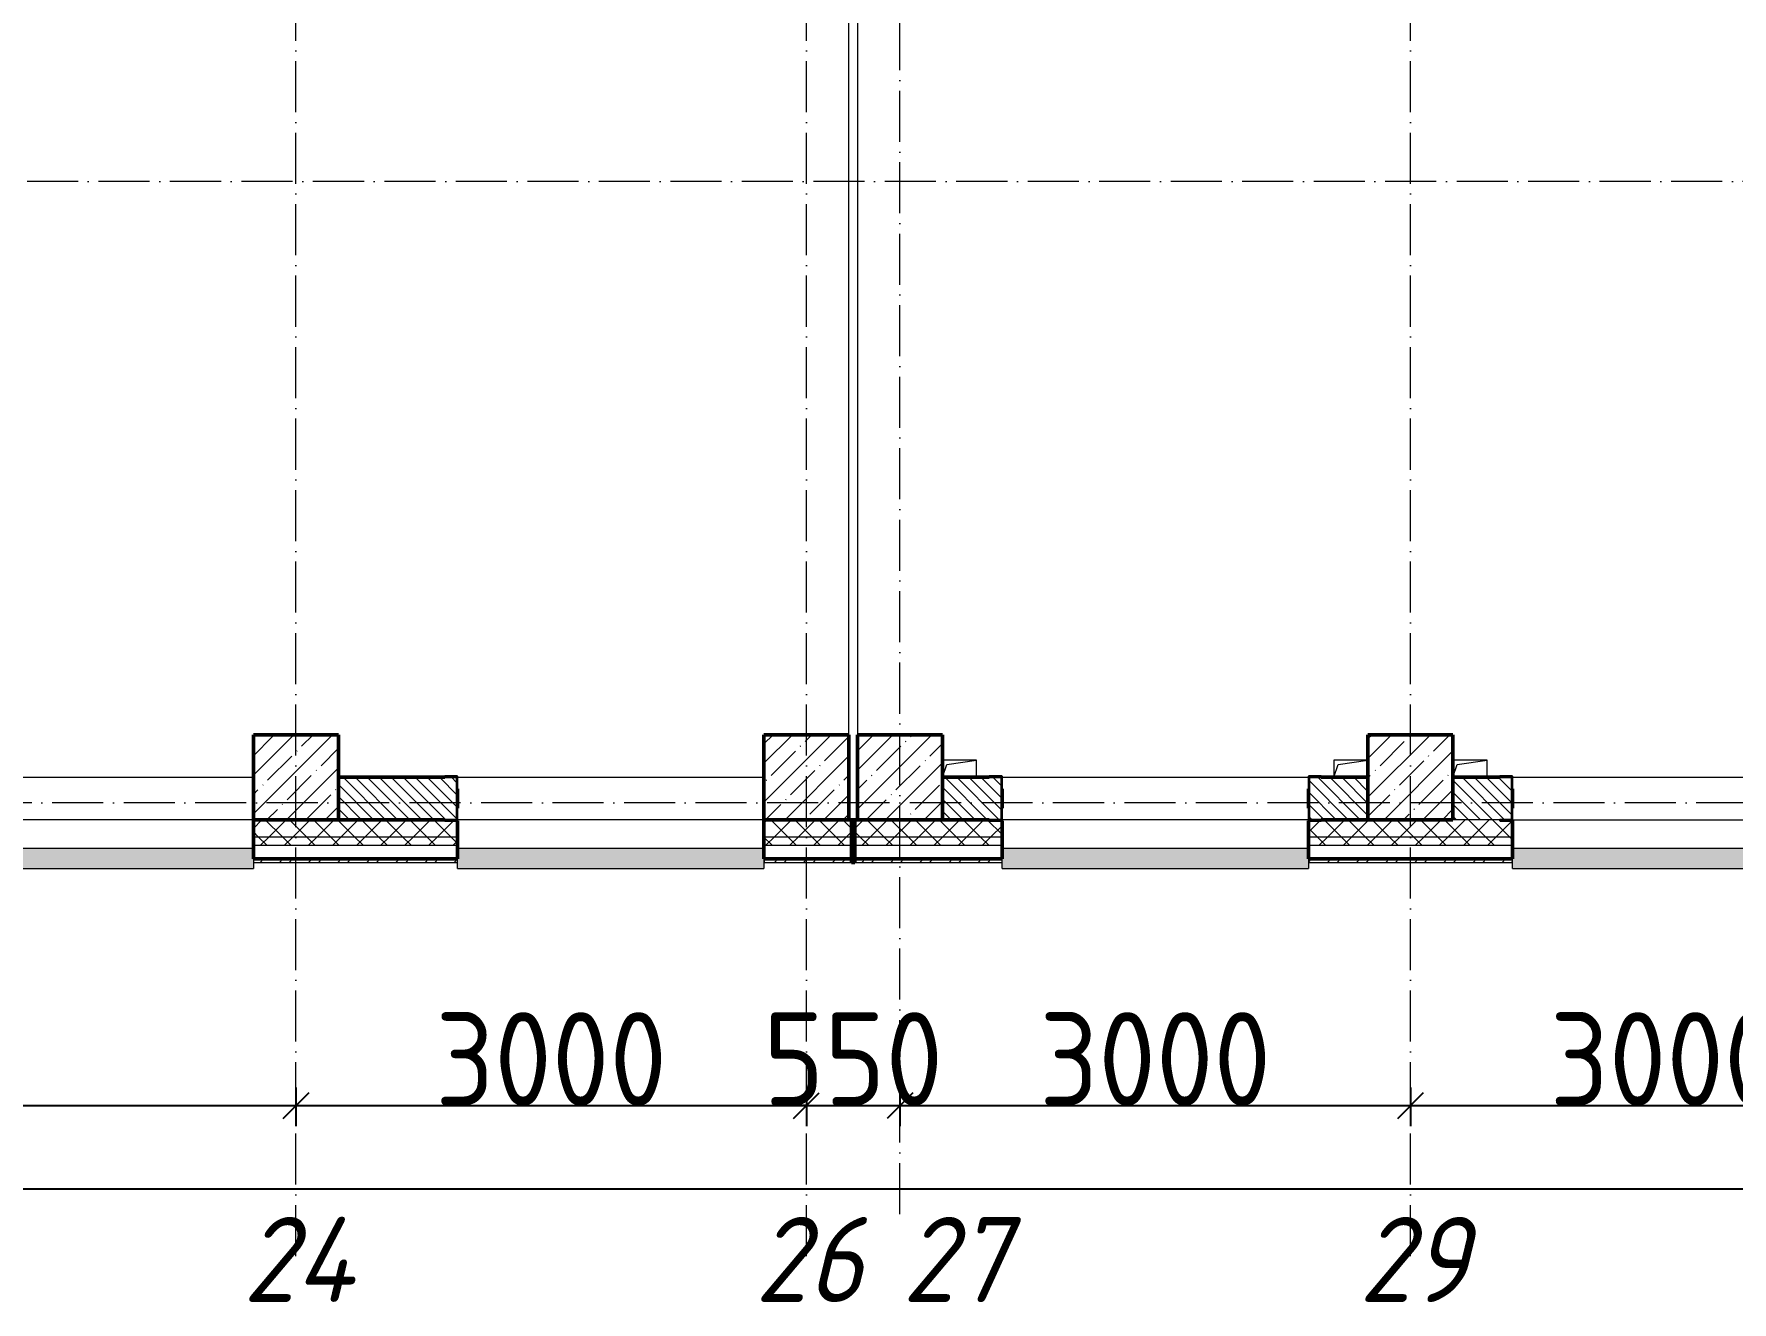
# Model space of a CAD drawing. Header units: millimetres. Extents: x -136833 to 49383, y -8033 to 344618.
# Drawn here: x -97924 to -87944, y 241044 to 248495 of the extents above; entities that cross this region are included whole.
import ezdxf

# ---------------------------------------------------------------- set-up
doc = ezdxf.new("R2010")
doc.units = ezdxf.units.MM
doc.linetypes.add('50_200_ШТРИХ_1Т_ш5_п1_п1_', pattern=[700, 500, -100, 0, -100])
for name, color, linetype, lineweight in [('A-____-____-DIMS', 7, 'Continuous', 9), ('A-FLOR-____-OTLN', 7, 'Continuous', 9), ('A-GENM-____-MCUT', 7, 'Continuous', 25), ('A-GENM-____-OTLN', 7, 'Continuous', 9), ('A-GENM-____-OTLN-1', 7, 'Continuous', 25), ('A-GLAZ-____-OTLN', 7, 'Continuous', 9), ('A-WALL-____-MCUT-2', 7, 'Continuous', 50), ('A-WALL-____-MCUT-3', 7, 'Continuous', 9), ('A-WALL-____-OTLN', 7, 'Continuous', 9), ('A-WALL-____-PATT-1', 7, 'Continuous', 9), ('A-WALL-FNSH-MCUT-1', 7, 'Continuous', 9), ('S-COLS-____-MCUT', 7, 'Continuous', 50), ('S-COLS-____-OTLN', 7, 'Continuous', 9), ('S-GRID-____-IDEN', 7, 'Continuous', 9), ('S-GRID-____-OTLN-1', 7, '50_200_ШТРИХ_1Т_ш5_п1_п1_', 9)]:
    doc.layers.add(name, color=color, linetype=linetype, lineweight=lineweight)
doc.layers.add('A-GLAZ-____-OTLN-1', color=7, linetype='Continuous', lineweight=9, true_color=0xc0c0c0)
doc.styles.add('ISOCPEUR_I', font='isocpeui.ttf', dxfattribs={"width": 0.9, "height": 2.5})
doc.styles.add('ISOCPEUR_I_9', font='isocpeui.ttf', dxfattribs={"width": 0.9, "height": 250})
doc.styles.add('СПДС', font='isocpeur.ttf', dxfattribs={"width": 0.9})
doc.dimstyles.new('ISO-2_5_0_9К_БОЛЬШОЙ_ОСИ', dxfattribs={"dimscale": 304.8, "dimtxt": 248.995294, "dimasz": 0.492126, "dimexe": 0.393701, "dimexo": 0, "dimgap": 0, "dimtad": 1, "dimdec": 0, "dimzin": 0, "dimdsep": 46, "dimtxsty": 'ISOCPEUR_I_9', "dimblk1": 'OBLIQUE', "dimblk2": 'OBLIQUE', "dimsah": 1, "dimcen": 0.09, "dimdle": 0.393701, "dimazin": 0, "dimtfac": 1, "dimtdec": 4, "dimtix": 1, "dimtmove": 0, "dimatfit": 3, "dimfxl": 1, "dimtvp": 1, "dimtolj": 1, "dimtzin": 0, "dimarcsym": 2})
pattern_1 = [(45, (-131434.41, 245796.49), (-70.71068, 70.71068), []), (135, (-131434.41, 245796.49), (-70.71068, -70.71068), [])]
pattern_2 = [(135, (-131434.413, 245796.486), (-35.35534, -35.35534), [])]
pattern_3 = [(45, (-131434.41, 245796.49), (-85.53659, 85.53659), []), (45, (-131377.39, 245796.49), (-85.53659, 85.53659), [])]

# ---------------------------------------------------------------- blocks, each defined once
blk = doc.blocks.new('BSC_Колонна _Прямоугольная - 500х500-V66-АР1_План отверстий 2 этажа в осях 1-64_А-ГГ')
at = {"layer": 'S-COLS-____-OTLN'}
h = blk.add_hatch(dxfattribs=at)
h.set_pattern_fill('FP_95', color=256, style=0, pattern_type=2)
h.set_pattern_definition([(45, (-41600, 1668.96), (-114.04925, 114.04925), []), (45, (-41485.95, 1668.96), (-114.04925, 114.04925), [201.613, -40.323, 3.353, -36.97])])
h.paths.add_polyline_path([(-250, -250), (250, -250), (250, 250), (-250, 250), (-250, -175.1)], flags=0)
at = {"layer": 'S-COLS-____-MCUT'}
for p, q in [((250, 250), (-250, 250)), ((-250, 250), (-250, -250)), ((250, -250), (250, 250)), ((-250, -250), (250, -250))]:
    blk.add_line(p, q, dxfattribs=at)
blk = doc.blocks.new('BSC_Колонна _Прямоугольная - 500х500-V67-АР1_План отверстий 2 этажа в осях 1-64_А-ГГ')
at = {"layer": 'S-COLS-____-OTLN'}
h = blk.add_hatch(dxfattribs=at)
h.set_pattern_fill('FP_96', color=256, style=0, pattern_type=2)
h.set_pattern_definition([(45, (-38050, 1668.96), (-114.04925, 114.04925), []), (45, (-37935.95, 1668.96), (-114.04925, 114.04925), [201.613, -40.323, 3.353, -36.97])])
h.paths.add_polyline_path([(-250, -250), (250, -250), (250, 250), (-250, 250)], flags=0)
at = {"layer": 'S-COLS-____-MCUT'}
for p, q in [((250, 250), (-250, 250)), ((-250, 250), (-250, -250)), ((250, -250), (250, 250)), ((-250, -250), (250, -250))]:
    blk.add_line(p, q, dxfattribs=at)
blk = doc.blocks.new('BSC_Колонна _Прямоугольная - 500х500-V87-АР1_План отверстий 2 этажа в осях 1-64_А-ГГ')
at = {"layer": 'S-COLS-____-OTLN'}
h = blk.add_hatch(dxfattribs=at)
h.set_pattern_fill('FP_116', color=256, style=0, pattern_type=2)
h.set_pattern_definition([(45, (-38600, 1668.96), (-114.04925, 114.04925), []), (45, (-38485.95, 1668.96), (-114.04925, 114.04925), [201.613, -40.323, 3.353, -36.97])])
h.paths.add_polyline_path([(-250, -250), (250, -250), (250, 250), (-250, 250)], flags=0)
at = {"layer": 'S-COLS-____-MCUT'}
for p, q in [((250, 250), (-250, 250)), ((-250, 250), (-250, -250)), ((250, -250), (250, 250)), ((-250, -250), (250, -250))]:
    blk.add_line(p, q, dxfattribs=at)
blk = doc.blocks.new('BSC_Колонна _Прямоугольная - 500х500-V94-АР1_План отверстий 2 этажа в осях 1-64_А-ГГ')
at = {"layer": 'S-COLS-____-OTLN'}
h = blk.add_hatch(dxfattribs=at)
h.set_pattern_fill('FP_123', color=256, style=0, pattern_type=2)
h.set_pattern_definition([(45, (-35050, 1668.96), (-114.04925, 114.04925), []), (45, (-34935.95, 1668.96), (-114.04925, 114.04925), [201.613, -40.323, 3.353, -36.97])])
h.paths.add_polyline_path([(-250, -250), (250, -250), (250, 250), (-250, 250)], flags=0)
at = {"layer": 'S-COLS-____-MCUT'}
for p, q in [((250, 250), (-250, 250)), ((-250, 250), (-250, -250)), ((250, -250), (250, 250)), ((-250, -250), (250, -250))]:
    blk.add_line(p, q, dxfattribs=at)
blk = doc.blocks.new('Фахверк_СКБ_Уголок - 250_2700-27497298-АР1_План отверстий 2 этажа в осях 1-64_А-ГГ')
at = {"layer": 'A-GENM-____-MCUT'}
for p, q in [((200, 181), (125, 181)), ((125, 181), (125, 106)), ((125, 106), (131, 106)), ((131, 106), (131, 175)), ((131, 175), (200, 175)), ((200, 175), (200, 181)), ((131, -6), (125, -6)), ((125, -6), (125, -81)), ((125, -81), (200, -81)), ((131, -75), (131, -6)), ((200, -75), (131, -75)), ((200, -81), (200, -75))]:
    blk.add_line(p, q, dxfattribs=at)
blk = doc.blocks.new('AR_Отверстие прямоугольное _в плите_ - AR_Отверстие прямоугольное _в плите_-30510712-АР1_План отверстий 2 этажа в осях 1-64_А-ГГ')
at = {"layer": 'A-GENM-____-OTLN'}
for p, q in [((100, 50), (-100, 50)), ((-100, -50), (-75, 25)), ((-75, 25), (100, 50)), ((100, -50), (100, 50))]:
    blk.add_line(p, q, dxfattribs=at)
blk = doc.blocks.new('AR_Отверстие прямоугольное _в плите_ - AR_Отверстие прямоугольное _в плите_-V161-АР1_План отверстий 2 этажа в осях 1-64_А-ГГ')
at = {"layer": 'A-GENM-____-OTLN'}
for p, q in [((100, 50), (-100, 50)), ((-100, 50), (-100, -50)), ((-100, -50), (-75, 25)), ((-75, 25), (100, 50))]:
    blk.add_line(p, q, dxfattribs=at)
blk = doc.blocks.new('Отлив_СКБ - Отлив витража_120_НВФ-V194-АР1_План отверстий 2 этажа в осях 1-64_А-ГГ')
at = {"layer": 'A-GLAZ-____-OTLN-1'}
for points in [[(1800, -2), (1800, 0), (0, 0), (0, -2), (1544.5, -2)], [(1544.5, -120), (1800, -120), (1800, -2), (0, -2), (0, -120)]]:
    blk.add_hatch(color=256, dxfattribs=at).paths.add_polyline_path(points, flags=0)
at = {"layer": 'A-GLAZ-____-OTLN'}
for p, q in [((0, 0), (1800, 0)), ((1800, -2), (0, -2)), ((0, -120), (0, -83)), ((1800, -83), (1800, -120)), ((0, -120), (1800, -120))]:
    blk.add_line(p, q, dxfattribs=at)
blk = doc.blocks.new('Отлив_СКБ - Отлив витража_120_НВФ-31885687-АР1_План отверстий 2 этажа в осях 1-64_А-ГГ')
at = {"layer": 'A-GLAZ-____-OTLN-1'}
for points in [[(0, -2), (1800, -2), (1800, 0), (0, 0)], [(1484.9, -120), (1800, -120), (1800, -2), (0, -2), (0, -120)]]:
    blk.add_hatch(color=256, dxfattribs=at).paths.add_polyline_path(points, flags=0)
at = {"layer": 'A-GLAZ-____-OTLN'}
for p, q in [((0, 0), (1800, 0)), ((1800, -2), (0, -2)), ((0, -120), (0, -83)), ((1800, -63), (1800, -120)), ((0, -120), (1800, -120))]:
    blk.add_line(p, q, dxfattribs=at)
blk = doc.blocks.new('Стены 7 - Стены 4-31196221-АР1_План отверстий 2 этажа в осях 1-64_А-ГГ')
at = {"layer": 'A-WALL-____-MCUT-2'}
for p, q in [((-1798.5, 41030.2), (-1798.5, 41010.2)), ((-1548.5, 41030.2), (-1798.5, 41030.2)), ((-1548.5, 41010.2), (-1548.5, 41030.2)), ((-1798.5, 41010.2), (-1548.5, 41010.2))]:
    blk.add_line(p, q, dxfattribs=at)
blk = doc.blocks.new('_Oblique')
at = {"color": 0, "linetype": 'ByBlock', "lineweight": -2}
blk.add_line((-0.5, -0.5), (0.5, 0.5), dxfattribs=at)
blk = doc.blocks.new('*D2055')
at = {"layer": 'A-____-____-DIMS', "color": 0, "lineweight": -2, "transparency": 16777216}
for p, q in [((312820.7, -90355.9), (312820.7, -90582)), ((318820.7, -90355.9), (318820.7, -90582)), ((312700.7, -90462), (318940.7, -90462))]:
    blk.add_line(p, q, dxfattribs=at)
at = {"layer": 'Defpoints', "color": 0, "transparency": 16777216}
for p in [(312820.7, -90355.9), (318820.7, -90355.9), (318820.7, -90462)]:
    blk.add_point(p, dxfattribs=at)
at = {"layer": 'A-____-____-DIMS', "color": 0, "lineweight": -2, "transparency": 16777216, "xscale": 150, "yscale": 150, "zscale": 150, "rotation": 180}
blk.add_blockref('_Oblique', (312820.7, -90462), dxfattribs=at)
at = {"layer": 'A-____-____-DIMS', "color": 0, "lineweight": -2, "transparency": 16777216, "xscale": 150, "yscale": 150, "zscale": 150}
blk.add_blockref('_Oblique', (318820.7, -90462), dxfattribs=at)
at = {"layer": 'A-____-____-DIMS', "color": 0, "transparency": 16777216, "insert": (315820.7, -90187.7), "char_height": 548.64, "attachment_point": 5, "style": 'СПДС'}
blk.add_mtext('\\A1;6000', dxfattribs=at)
blk = doc.blocks.new('*D2056')
at = {"layer": 'A-____-____-DIMS', "color": 0, "lineweight": -2, "transparency": 16777216}
for p, q in [((318820.7, -90355.9), (318820.7, -90582)), ((321820.7, -90355.9), (321820.7, -90582)), ((318700.7, -90462), (321940.7, -90462))]:
    blk.add_line(p, q, dxfattribs=at)
at = {"layer": 'Defpoints', "color": 0, "transparency": 16777216}
for p in [(318820.7, -90355.9), (321820.7, -90355.9), (321820.7, -90462)]:
    blk.add_point(p, dxfattribs=at)
at = {"layer": 'A-____-____-DIMS', "color": 0, "lineweight": -2, "transparency": 16777216, "xscale": 150, "yscale": 150, "zscale": 150, "rotation": 180}
blk.add_blockref('_Oblique', (318820.7, -90462), dxfattribs=at)
at = {"layer": 'A-____-____-DIMS', "color": 0, "lineweight": -2, "transparency": 16777216, "xscale": 150, "yscale": 150, "zscale": 150}
blk.add_blockref('_Oblique', (321820.7, -90462), dxfattribs=at)
at = {"layer": 'A-____-____-DIMS', "color": 0, "transparency": 16777216, "insert": (320320.7, -90187.7), "char_height": 548.64, "attachment_point": 5, "style": 'СПДС'}
blk.add_mtext('\\A1;3000', dxfattribs=at)
blk = doc.blocks.new('*D2057')
at = {"layer": 'A-____-____-DIMS', "color": 0, "lineweight": -2, "transparency": 16777216}
for p, q in [((321820.7, -90355.9), (321820.7, -90582)), ((322370.7, -90355.9), (322370.7, -90582)), ((321820.7, -90462), (321670.7, -90462)), ((321820.7, -90462), (322370.7, -90462)), ((322370.7, -90462), (322520.7, -90462))]:
    blk.add_line(p, q, dxfattribs=at)
at = {"layer": 'Defpoints', "color": 0, "transparency": 16777216}
for p in [(321820.7, -90355.9), (322370.7, -90355.9), (322370.7, -90462)]:
    blk.add_point(p, dxfattribs=at)
at = {"layer": 'A-____-____-DIMS', "color": 0, "lineweight": -2, "transparency": 16777216, "xscale": 150, "yscale": 150, "zscale": 150}
blk.add_blockref('_Oblique', (321820.7, -90462), dxfattribs=at)
at = {"layer": 'A-____-____-DIMS', "color": 0, "lineweight": -2, "transparency": 16777216, "xscale": 150, "yscale": 150, "zscale": 150, "rotation": 180}
blk.add_blockref('_Oblique', (322370.7, -90462), dxfattribs=at)
at = {"layer": 'A-____-____-DIMS', "color": 0, "transparency": 16777216, "insert": (322095.7, -90187.7), "char_height": 548.64, "attachment_point": 5, "style": 'СПДС'}
blk.add_mtext('\\A1;550', dxfattribs=at)
blk = doc.blocks.new('*D2058')
at = {"layer": 'A-____-____-DIMS', "color": 0, "lineweight": -2, "transparency": 16777216}
for p, q in [((322370.7, -90355.9), (322370.7, -90582)), ((325370.7, -90355.9), (325370.7, -90582)), ((322250.7, -90462), (325490.7, -90462))]:
    blk.add_line(p, q, dxfattribs=at)
at = {"layer": 'Defpoints', "color": 0, "transparency": 16777216}
for p in [(322370.7, -90355.9), (325370.7, -90355.9), (325370.7, -90462)]:
    blk.add_point(p, dxfattribs=at)
at = {"layer": 'A-____-____-DIMS', "color": 0, "lineweight": -2, "transparency": 16777216, "xscale": 150, "yscale": 150, "zscale": 150, "rotation": 180}
blk.add_blockref('_Oblique', (322370.7, -90462), dxfattribs=at)
at = {"layer": 'A-____-____-DIMS', "color": 0, "lineweight": -2, "transparency": 16777216, "xscale": 150, "yscale": 150, "zscale": 150}
blk.add_blockref('_Oblique', (325370.7, -90462), dxfattribs=at)
at = {"layer": 'A-____-____-DIMS', "color": 0, "transparency": 16777216, "insert": (323870.7, -90187.7), "char_height": 548.64, "attachment_point": 5, "style": 'СПДС'}
blk.add_mtext('\\A1;3000', dxfattribs=at)
blk = doc.blocks.new('*D2059')
at = {"layer": 'A-____-____-DIMS', "color": 0, "lineweight": -2, "transparency": 16777216}
for p, q in [((325370.7, -90355.9), (325370.7, -90582)), ((328370.7, -90355.9), (328370.7, -90582)), ((325250.7, -90462), (328490.7, -90462))]:
    blk.add_line(p, q, dxfattribs=at)
at = {"layer": 'Defpoints', "color": 0, "transparency": 16777216}
for p in [(325370.7, -90355.9), (328370.7, -90355.9), (328370.7, -90462)]:
    blk.add_point(p, dxfattribs=at)
at = {"layer": 'A-____-____-DIMS', "color": 0, "lineweight": -2, "transparency": 16777216, "xscale": 150, "yscale": 150, "zscale": 150, "rotation": 180}
blk.add_blockref('_Oblique', (325370.7, -90462), dxfattribs=at)
at = {"layer": 'A-____-____-DIMS', "color": 0, "lineweight": -2, "transparency": 16777216, "xscale": 150, "yscale": 150, "zscale": 150}
blk.add_blockref('_Oblique', (328370.7, -90462), dxfattribs=at)
at = {"layer": 'A-____-____-DIMS', "color": 0, "transparency": 16777216, "insert": (326870.7, -90187.7), "char_height": 548.64, "attachment_point": 5, "style": 'СПДС'}
blk.add_mtext('\\A1;3000', dxfattribs=at)
blk = doc.blocks.new('*D2075')
at = {"layer": 'A-____-____-DIMS', "color": 0, "lineweight": -2, "transparency": 16777216}
for p, q in [((281420.7, -90844.1), (281420.7, -91070.2)), ((384920.7, -90844.1), (384920.7, -91070.2)), ((281300.7, -90950.2), (385040.7, -90950.2))]:
    blk.add_line(p, q, dxfattribs=at)
at = {"layer": 'Defpoints', "color": 0, "transparency": 16777216}
for p in [(281420.7, -90844.1), (384920.7, -90844.1), (384920.7, -90950.2)]:
    blk.add_point(p, dxfattribs=at)
at = {"layer": 'A-____-____-DIMS', "color": 0, "lineweight": -2, "transparency": 16777216, "xscale": 150, "yscale": 150, "zscale": 150, "rotation": 180}
blk.add_blockref('_Oblique', (281420.7, -90950.2), dxfattribs=at)
at = {"layer": 'A-____-____-DIMS', "color": 0, "lineweight": -2, "transparency": 16777216, "xscale": 150, "yscale": 150, "zscale": 150}
blk.add_blockref('_Oblique', (384920.7, -90950.2), dxfattribs=at)
at = {"layer": 'A-____-____-DIMS', "color": 0, "transparency": 16777216, "insert": (333170.7, -90675.9), "char_height": 548.64, "attachment_point": 5, "style": 'СПДС'}
blk.add_mtext('\\A1;103500', dxfattribs=at)
blk = doc.blocks.new('3эт')
at = {"layer": 'S-GRID-____-OTLN-1', "color": 251, "ltscale": 0.6, "true_color": 0x636466}
for p, q in [((318820.7, -91346.1), (318820.7, -76712.9)), ((321820.7, -91346.1), (321820.7, -76712.9)), ((322370.7, -91099.7), (322370.7, -76712.9)), ((325370.7, -91346.1), (325370.7, -76712.9)), ((387697.2, -85032.4), (279101.9, -85032.4)), ((387845.1, -88682.4), (279101.9, -88682.4))]:
    blk.add_line(p, q, dxfattribs=at)
at = {"layer": 'S-GRID-____-IDEN', "char_height": 500, "attachment_point": 1, "style": 'ISOCPEUR_I'}
for s, insert, width in [('24', (318509.6, -91116.3), 425.696), ('26', (321518.6, -91116.3), 404.05), ('27', (322384.7, -91116.3), 404.05), ('29', (325068.6, -91116.3), 404.05)]:
    blk.add_mtext(s, dxfattribs=dict(at, insert=insert, width=width))
at = {"layer": 'A-____-____-DIMS'}
for base, p1, p2, override, picture, middle in [((318820.7, -90462), (312820.7, -90355.9), (318820.7, -90355.9), {"dimtxt": 1.8, "dimpost": '<>', "dimtxsty": 'СПДС', "dimfxl": 6000}, '*D2055', (315820.7, -90187.7)), ((321820.7, -90462), (318820.7, -90355.9), (321820.7, -90355.9), {"dimtxt": 1.8, "dimpost": '<>', "dimtxsty": 'СПДС', "dimfxl": 3000}, '*D2056', (320320.7, -90187.7)), ((322370.7, -90462), (321820.7, -90355.9), (322370.7, -90355.9), {"dimtxt": 1.8, "dimpost": '<>', "dimtxsty": 'СПДС', "dimfxl": 550}, '*D2057', (322095.7, -90187.7)), ((325370.7, -90462), (322370.7, -90355.9), (325370.7, -90355.9), {"dimtxt": 1.8, "dimpost": '<>', "dimtxsty": 'СПДС', "dimfxl": 3000}, '*D2058', (323870.7, -90187.7)), ((328370.7, -90462), (325370.7, -90355.9), (328370.7, -90355.9), {"dimtxt": 1.8, "dimpost": '<>', "dimtxsty": 'СПДС', "dimfxl": 3000}, '*D2059', (326870.7, -90187.7)), ((384920.7, -90950.2), (281420.7, -90844.1), (384920.7, -90844.1), {"dimtxt": 1.8, "dimpost": '<>', "dimtxsty": 'СПДС', "dimfxl": 103500}, '*D2075', (333170.7, -90675.9))]:
    dim = blk.add_linear_dim(base=base, p1=p1, p2=p2, dimstyle='ISO-2_5_0_9К_БОЛЬШОЙ_ОСИ', override=override, dxfattribs=at)
    dim.commit()
    dim.dimension.update_dxf_attribs({"geometry": picture, "text_midpoint": middle})

msp = doc.modelspace()

# ---------------------------------------------------------------- hatches: boundary and pattern name
at = {"layer": 'A-WALL-____-PATT-1'}
h = msp.add_hatch(dxfattribs=at)
h.set_pattern_fill('FP_6', color=256, style=0, pattern_type=2)
h.set_pattern_definition(pattern_2)
h.paths.add_polyline_path([(-95509.4, 243877.5), (-95440.4, 243877.5), (-95440.4, 243946.5), (-95434.4, 243946.5), (-95434.4, 244058.5), (-95440.4, 244058.5), (-95440.4, 244127.5), (-96134.4, 244127.5), (-96134.4, 243877.5), (-96098.8, 243877.5)], flags=0)
h = msp.add_hatch(dxfattribs=at)
h.set_pattern_fill('FP_6', color=256, style=0, pattern_type=2)
h.set_pattern_definition(pattern_2)
h.paths.add_polyline_path([(-90359.4, 243877.5), (-90084.4, 243877.5), (-90084.4, 244127.5), (-90428.4, 244127.5), (-90428.4, 244058.5), (-90434.4, 244058.5), (-90434.4, 243946.5), (-90428.4, 243946.5), (-90428.4, 243877.5)], flags=0)
h.paths.add_polyline_path([(-92309.4, 243877.5), (-92240.4, 243877.5), (-92240.4, 243946.5), (-92234.4, 243946.5), (-92234.4, 244058.5), (-92240.4, 244058.5), (-92240.4, 244127.5), (-92584.4, 244127.5), (-92584.4, 243877.5), (-92563.9, 243877.5)], flags=0)
h = msp.add_hatch(dxfattribs=at)
h.set_pattern_fill('FP_6', color=256, style=0, pattern_type=2)
h.set_pattern_definition(pattern_2)
h.paths.add_polyline_path([(-87084.4, 243877.5), (-87084.4, 244127.5), (-87428.4, 244127.5), (-87428.4, 244058.5), (-87434.4, 244058.5), (-87434.4, 243946.5), (-87428.4, 243946.5), (-87428.4, 243877.5), (-87261.5, 243877.5)], flags=0)
h.paths.add_polyline_path([(-89240.4, 243877.5), (-89240.4, 243946.5), (-89234.4, 243946.5), (-89234.4, 244058.5), (-89240.4, 244058.5), (-89240.4, 244127.5), (-89584.4, 244127.5), (-89584.4, 243877.5), (-89309.4, 243877.5)], flags=0)
h = msp.add_hatch(dxfattribs=at)
h.set_pattern_fill('FP_1', color=256, style=0, pattern_type=2)
h.set_pattern_definition(pattern_1)
h.paths.add_polyline_path([(-30184.4, 243777.5), (-30184.4, 243877.5), (-39209.4, 243877.5), (-39209.4, 243871.5), (-39284.4, 243871.5), (-39284.4, 243777.5), (-30684.4, 243777.5)], flags=0)
h.paths.add_polyline_path([(-41084.4, 243777.5), (-41084.4, 243871.5), (-41159.4, 243871.5), (-41159.4, 243877.5), (-49034.4, 243877.5), (-49034.4, 243777.5), (-41307.4, 243777.5)], flags=0)
h.paths.add_polyline_path([(-50534.4, 243777.5), (-50034.4, 243777.5), (-50034.4, 243877.5), (-51159.4, 243877.5), (-51159.4, 243871.5), (-51234.4, 243871.5), (-51234.4, 243777.5), (-51159.4, 243777.5)], flags=0)
h.paths.add_polyline_path([(-60434.4, 243777.5), (-59034.4, 243777.5), (-59034.4, 243877.5), (-60359.4, 243877.5), (-60359.4, 243871.5), (-60434.4, 243871.5)], flags=0)
h.paths.add_polyline_path([(-62584.4, 243777.5), (-62234.4, 243777.5), (-62234.4, 243871.5), (-62309.4, 243871.5), (-62309.4, 243877.5), (-63359.4, 243877.5), (-63359.4, 243871.5), (-63434.4, 243871.5), (-63434.4, 243777.5), (-63084.4, 243777.5)], flags=0)
h.paths.add_polyline_path([(-65234.7, 243777.5), (-65234.7, 243871.5), (-65309.4, 243871.5), (-65309.4, 243877.5), (-66359.4, 243877.5), (-66359.4, 243871.5), (-66434.4, 243871.5), (-66434.4, 243777.5), (-66051.9, 243777.5)], flags=0)
h.paths.add_polyline_path([(-68234.4, 243777.5), (-68234.4, 243871.5), (-68309.4, 243871.5), (-68309.4, 243877.5), (-69359.4, 243877.5), (-69359.4, 243871.5), (-69434.4, 243871.5), (-69434.4, 243777.5), (-68703.1, 243777.5)], flags=0)
h.paths.add_polyline_path([(-72084.4, 243777.5), (-71234.4, 243777.5), (-71234.4, 243871.5), (-71309.4, 243871.5), (-71309.4, 243877.5), (-72359.4, 243877.5), (-72359.4, 243871.5), (-72434.4, 243871.5), (-72434.4, 243777.5), (-72238, 243777.5)], flags=0)
h.paths.add_polyline_path([(-77540.4, 243777.5), (-77234.4, 243777.5), (-77234.4, 243871.5), (-77309.4, 243871.5), (-77309.4, 243877.5), (-78359.4, 243877.5), (-78359.4, 243871.5), (-78434.4, 243871.5), (-78434.4, 243777.5), (-77584.4, 243777.5)], flags=0)
h.paths.add_polyline_path([(-81434.4, 243777.5), (-80234.4, 243777.5), (-80234.4, 243871.5), (-80309.4, 243871.5), (-80309.4, 243877.5), (-81359.4, 243877.5), (-81359.4, 243871.5), (-81434.4, 243871.5)], flags=0)
h.paths.add_polyline_path([(-83726.6, 243777.5), (-83234.4, 243777.5), (-83234.4, 243871.5), (-83309.4, 243871.5), (-83309.4, 243877.5), (-84359.4, 243877.5), (-84359.4, 243871.5), (-84434.4, 243871.5), (-84434.4, 243777.5), (-84359.4, 243777.5)], flags=0)
h.paths.add_polyline_path([(-86377.8, 243777.5), (-86234.4, 243777.5), (-86234.4, 243871.5), (-86309.4, 243871.5), (-86309.4, 243877.5), (-87359.4, 243877.5), (-87359.4, 243871.5), (-87434.4, 243871.5), (-87434.4, 243777.5), (-86584.4, 243777.5)], flags=0)
h.paths.add_polyline_path([(-89234.4, 243777.5), (-89234.4, 243871.5), (-89309.4, 243871.5), (-89309.4, 243877.5), (-90359.4, 243877.5), (-90359.4, 243871.5), (-90434.4, 243871.5), (-90434.4, 243777.5), (-89309.4, 243777.5)], flags=0)
h.paths.add_polyline_path([(-92234.4, 243777.5), (-92234.4, 243871.5), (-92309.4, 243872.2), (-92309.4, 243877.5), (-93634.4, 243877.5), (-93634.4, 243777.5), (-92240.4, 243777.5)], flags=0)
h.paths.add_polyline_path([(-96634.4, 243777.5), (-95434.4, 243777.5), (-95434.4, 243871.5), (-95509.4, 243871.5), (-95509.4, 243877.5), (-96634.4, 243877.5)], flags=0)
h.paths.add_polyline_path([(-98440.4, 243777.5), (-98434.4, 243777.5), (-98434.4, 243871.5), (-98509.4, 243871.5), (-98509.4, 243877.5), (-99559.4, 243877.5), (-99559.4, 243871.5), (-99634.4, 243871.5), (-99633.7, 243777.5), (-98509.4, 243777.5)], flags=0)
h.paths.add_polyline_path([(-101509.4, 243777.5), (-101434.4, 243777.5), (-101434.4, 243871.5), (-101509.4, 243871.5), (-101509.4, 243877.5), (-102634.4, 243877.5), (-102634.4, 243777.5), (-102134.4, 243777.5)], flags=0)
h.paths.add_polyline_path([(-105134.4, 243777.5), (-104434.4, 243777.5), (-104434.4, 243871.5), (-104509.4, 243871.5), (-104509.4, 243877.5), (-105634.4, 243877.5), (-105634.4, 243777.5)], flags=0)
h.paths.add_polyline_path([(-107434.4, 243777.5), (-107434.4, 243871.5), (-107509.4, 243871.5), (-107509.4, 243877.5), (-108559.4, 243877.5), (-108559.4, 243871.5), (-108634.4, 243871.5), (-108634.4, 243777.5), (-108471.1, 243777.5)], flags=0)
h.paths.add_polyline_path([(-110509.4, 243777.5), (-110434.4, 243777.5), (-110434.4, 243871.5), (-110509.4, 243871.5), (-110509.4, 243877.5), (-111634.4, 243877.5), (-111634.4, 243777.5), (-111122.3, 243777.5)], flags=0)
h.paths.add_polyline_path([(-114634.4, 243777.5), (-113434.4, 243777.5), (-113434.4, 243871.5), (-113509.4, 243871.5), (-113509.4, 243877.5), (-114634.4, 243877.5)], flags=0)
h.paths.add_polyline_path([(-116434.4, 243777.5), (-116434.4, 243871.5), (-116509.4, 243871.5), (-116509.4, 243877.5), (-117559.4, 243877.5), (-117559.4, 243871.5), (-117634.4, 243871.5), (-117634.4, 243777.5), (-116534.4, 243777.5)], flags=0)
h.paths.add_polyline_path([(-118634.4, 243777.5), (-118634.4, 243871.5), (-118709.4, 243871.5), (-118709.4, 243877.5), (-123959.4, 243877.5), (-123959.4, 243871.5), (-124034.4, 243871.5), (-124034.4, 243777.5), (-119075.9, 243777.5)], flags=0)
h.paths.add_polyline_path([(-126134.4, 243777.5), (-125034.4, 243777.5), (-125034.4, 243871.5), (-125109.4, 243871.5), (-125109.4, 243877.5), (-133884.4, 243877.5), (-133884.4, 243777.5), (-126145.7, 243777.5)], flags=0)
h = msp.add_hatch(dxfattribs=at)
h.set_pattern_fill('FP_1', color=256, style=0, pattern_type=2)
h.set_pattern_definition(pattern_1)
h.paths.add_polyline_path([(-30184.4, 243727.5), (-30084.4, 243727.5), (-30084.4, 243777.5), (-39284.4, 243777.5), (-39284.4, 243727.5), (-30702.6, 243727.5)], flags=0)
h.paths.add_polyline_path([(-42191.2, 243727.5), (-41084.4, 243727.5), (-41084.4, 243777.5), (-49034.4, 243777.5), (-49034.4, 243727.5), (-43074.9, 243727.5)], flags=0)
h.paths.add_polyline_path([(-51234.4, 243727.5), (-50034.4, 243727.5), (-50034.4, 243777.5), (-51234.4, 243777.5)], flags=0)
h.paths.add_polyline_path([(-59034.4, 243727.5), (-59034.4, 243777.5), (-60434.4, 243777.5), (-60434.4, 243727.5), (-59865.8, 243727.5)], flags=0)
h.paths.add_polyline_path([(-62234.4, 243727.5), (-62234.4, 243777.5), (-63434.4, 243777.5), (-63434.4, 243727.5), (-62517, 243727.5)], flags=0)
h.paths.add_polyline_path([(-66051.9, 243727.5), (-65234.7, 243727.5), (-65234.7, 243777.5), (-66434.4, 243777.5), (-66434.4, 243727.5)], flags=0)
h.paths.add_polyline_path([(-68234.4, 243727.5), (-68234.4, 243777.5), (-69434.4, 243777.5), (-69434.4, 243727.5), (-68703.1, 243727.5)], flags=0)
h.paths.add_polyline_path([(-71354.3, 243727.5), (-71234.4, 243727.5), (-71234.4, 243777.5), (-72434.4, 243777.5), (-72434.4, 243727.5), (-72238, 243727.5)], flags=0)
h.paths.add_polyline_path([(-77234.4, 243727.5), (-77234.4, 243777.5), (-78434.4, 243777.5), (-78434.4, 243727.5), (-77540.4, 243727.5)], flags=0)
h.paths.add_polyline_path([(-80234.4, 243727.5), (-80234.4, 243777.5), (-81434.4, 243777.5), (-81434.4, 243727.5), (-81075.4, 243727.5)], flags=0)
h.paths.add_polyline_path([(-84434.4, 243727.5), (-83234.4, 243727.5), (-83234.4, 243777.5), (-84434.4, 243777.5)], flags=0)
h.paths.add_polyline_path([(-86377.8, 243727.5), (-86234.4, 243727.5), (-86234.4, 243777.5), (-87434.4, 243777.5), (-87434.4, 243727.5), (-87261.5, 243727.5)], flags=0)
h.paths.add_polyline_path([(-89234.4, 243727.5), (-89234.4, 243777.5), (-90434.4, 243777.5), (-90434.4, 243727.5), (-89912.7, 243727.5)], flags=0)
h.paths.add_polyline_path([(-92563.9, 243727.5), (-92234.4, 243727.5), (-92234.4, 243777.5), (-93634.4, 243777.5), (-93634.4, 243727.5), (-93447.6, 243727.5)], flags=0)
h.paths.add_polyline_path([(-95434.4, 243727.5), (-95434.4, 243777.5), (-96634.4, 243777.5), (-96634.4, 243727.5), (-96098.8, 243727.5)], flags=0)
h.paths.add_polyline_path([(-98434.4, 243727.5), (-98434.4, 243777.5), (-99634.4, 243777.5), (-99633.7, 243727.5)], flags=0)
h.paths.add_polyline_path([(-101434.4, 243727.5), (-101434.4, 243777.5), (-102634.4, 243777.5), (-102634.4, 243727.5)], flags=0)
h.paths.add_polyline_path([(-105634.4, 243727.5), (-104434.4, 243727.5), (-104434.4, 243777.5), (-105634.4, 243777.5)], flags=0)
h.paths.add_polyline_path([(-107434.4, 243727.5), (-107434.4, 243777.5), (-108634.4, 243777.5), (-108634.4, 243727.5), (-108471.1, 243727.5)], flags=0)
h.paths.add_polyline_path([(-110434.4, 243727.5), (-110434.4, 243777.5), (-111634.4, 243777.5), (-111634.4, 243727.5), (-111122.3, 243727.5)], flags=0)
h.paths.add_polyline_path([(-113434.4, 243727.5), (-113434.4, 243777.5), (-114634.4, 243777.5), (-114634.4, 243727.5), (-113773.5, 243727.5)], flags=0)
h.paths.add_polyline_path([(-116434.4, 243727.5), (-116434.4, 243777.5), (-117634.4, 243777.5), (-117634.4, 243727.5), (-117308.4, 243727.5)], flags=0)
h.paths.add_polyline_path([(-118634.4, 243727.5), (-118634.4, 243777.5), (-124034.4, 243777.5), (-124034.4, 243727.5), (-119075.9, 243727.5)], flags=0)
h.paths.add_polyline_path([(-125034.4, 243727.5), (-125034.4, 243777.5), (-133984.4, 243777.5), (-133984.4, 243727.5), (-126145.7, 243727.5)], flags=0)
h = msp.add_hatch(dxfattribs=at)
h.set_pattern_fill('FP_3', color=256, style=0, pattern_type=2)
h.set_pattern_definition(pattern_3)
h.paths.add_polyline_path([(-93633.4, 243627.5), (-93119.4, 243627.5), (-93119.4, 243647.5), (-93633.4, 243647.5)], flags=0)
h.paths.add_polyline_path([(-96098.8, 243627.5), (-95434.4, 243627.5), (-95434.4, 243647.5), (-96634.4, 243647.5), (-96634.4, 243627.5)], flags=0)
h.paths.add_polyline_path([(-98434.4, 243627.5), (-98434.4, 243647.5), (-99633.4, 243647.5), (-99633.4, 243627.5)], flags=0)
h.paths.add_polyline_path([(-101434.4, 243627.5), (-101434.4, 243647.5), (-102634.4, 243647.5), (-102634.4, 243627.5)], flags=0)
h.paths.add_polyline_path([(-104936.1, 243627.5), (-104434.4, 243627.5), (-104434.4, 243647.5), (-105633.4, 243647.5), (-105633.4, 243627.5)], flags=0)
h.paths.add_polyline_path([(-107434.4, 243627.5), (-107434.4, 243647.5), (-108634.4, 243647.5), (-108634.4, 243627.5), (-108471.1, 243627.5)], flags=0)
h.paths.add_polyline_path([(-111122.3, 243627.5), (-110434.4, 243627.5), (-110434.4, 243647.5), (-111634.4, 243647.5), (-111634.4, 243627.5)], flags=0)
h.paths.add_polyline_path([(-113773.5, 243627.5), (-113434.4, 243627.5), (-113434.4, 243647.5), (-114634.4, 243647.5), (-114634.4, 243627.5)], flags=0)
h.paths.add_polyline_path([(-117308.4, 243627.5), (-116434.4, 243627.5), (-116434.4, 243647.5), (-117634.4, 243647.5), (-117634.4, 243627.5)], flags=0)
h.paths.add_polyline_path([(-119075.9, 243627.5), (-118634.4, 243627.5), (-118634.4, 243647.5), (-124034.4, 243647.5), (-124034.4, 243627.5), (-120843.3, 243627.5)], flags=0)
h.paths.add_polyline_path([(-126145.7, 243627.5), (-125034.4, 243627.5), (-125034.4, 243647.5), (-134114.4, 243647.5), (-134114.4, 243627.5), (-127913.2, 243627.5)], flags=0)
h = msp.add_hatch(dxfattribs=at)
h.set_pattern_fill('FP_3', color=256, style=0, pattern_type=2)
h.set_pattern_definition(pattern_3)
h.paths.add_polyline_path([(-59865.8, 243627.5), (-59569.4, 243627.5), (-59569.4, 243647.5), (-60433.4, 243647.5), (-60433.4, 243627.5)], flags=0)
h.paths.add_polyline_path([(-62517, 243627.5), (-62234.4, 243627.5), (-62234.4, 243647.5), (-63434.4, 243647.5), (-63434.4, 243627.5), (-63400.7, 243627.5)], flags=0)
h.paths.add_polyline_path([(-65234.7, 243627.5), (-65234.7, 243647.5), (-66434.4, 243647.5), (-66434.4, 243627.5), (-66051.9, 243627.5)], flags=0)
h.paths.add_polyline_path([(-69433.4, 243627.5), (-68234.4, 243627.5), (-68234.4, 243647.5), (-69433.4, 243647.5)], flags=0)
h.paths.add_polyline_path([(-71354.3, 243627.5), (-71234.4, 243627.5), (-71234.4, 243647.5), (-72434.4, 243647.5), (-72434.4, 243627.5), (-72238, 243627.5)], flags=0)
h.paths.add_polyline_path([(-78424.2, 243627.5), (-77234.4, 243627.5), (-77234.4, 243647.5), (-78434.4, 243647.5), (-78434.4, 243627.5)], flags=0)
h.paths.add_polyline_path([(-80234.4, 243627.5), (-80234.4, 243647.5), (-81434.4, 243647.5), (-81434.4, 243627.5), (-81075.4, 243627.5)], flags=0)
h.paths.add_polyline_path([(-83726.6, 243627.5), (-83234.4, 243627.5), (-83234.4, 243647.5), (-84434.4, 243647.5), (-84434.4, 243627.5)], flags=0)
h.paths.add_polyline_path([(-86377.8, 243627.5), (-86234.4, 243627.5), (-86234.4, 243647.5), (-87434.4, 243647.5), (-87434.4, 243627.5), (-87261.5, 243627.5)], flags=0)
h.paths.add_polyline_path([(-89912.7, 243627.5), (-89234.4, 243627.5), (-89234.4, 243647.5), (-90434.4, 243647.5), (-90434.4, 243627.5)], flags=0)
h.paths.add_polyline_path([(-92563.9, 243627.5), (-92234.4, 243627.5), (-92234.4, 243647.5), (-93099.4, 243647.5), (-93099.4, 243627.5)], flags=0)

# ---------------------------------------------------------------- linework, layer by layer
at = {"layer": 'A-FLOR-____-OTLN'}
for p, q in [((-93084.4, 251127.5), (-93084.4, 244377.5)), ((-93134.4, 244377.5), (-93134.4, 250977.5))]:
    msp.add_line(p, q, dxfattribs=at)
at = {"layer": 'A-WALL-____-MCUT-2'}
for p, q in [((-95509.4, 244127.5), (-96134.4, 244127.5)), ((-92309.4, 244127.5), (-92584.4, 244127.5)), ((-90084.4, 244127.5), (-90359.4, 244127.5)), ((-89309.4, 244127.5), (-89584.4, 244127.5)), ((-95434.4, 243946.5), (-95434.4, 244058.5)), ((-92234.4, 243946.5), (-92234.4, 244058.5)), ((-90434.4, 244058.5), (-90434.4, 243946.5)), ((-89234.4, 243946.5), (-89234.4, 244058.5)), ((-96634.4, 243877.5), (-96634.4, 243647.5)), ((-95509.4, 243877.5), (-96134.4, 243877.5)), ((-95434.4, 243647.5), (-95434.4, 243871.5)), ((-93634.4, 243877.5), (-93634.4, 243647.5)), ((-93084.4, 243877.5), (-93134.4, 243877.5)), ((-92309.4, 243877.5), (-92584.4, 243877.5)), ((-92234.4, 243647.5), (-92234.4, 243871.5)), ((-90434.4, 243871.5), (-90434.4, 243647.5)), ((-90084.4, 243877.5), (-90359.4, 243877.5)), ((-89234.4, 243647.5), (-89234.4, 243871.5)), ((-96634.4, 243647.5), (-95434.4, 243647.5)), ((-93634.4, 243647.5), (-92234.4, 243647.5)), ((-90434.4, 243647.5), (-89234.4, 243647.5))]:
    msp.add_line(p, q, dxfattribs=at)
at = {"layer": 'A-WALL-____-MCUT-3'}
for p, q in [((-89309.4, 243877.5), (-89584.4, 243877.5)), ((-96634.4, 243777.5), (-95434.4, 243777.5)), ((-96634.4, 243727.5), (-95434.4, 243727.5)), ((-93634.4, 243777.5), (-92234.4, 243777.5)), ((-93634.4, 243727.5), (-92234.4, 243727.5)), ((-90434.4, 243777.5), (-89234.4, 243777.5)), ((-90434.4, 243727.5), (-89234.4, 243727.5))]:
    msp.add_line(p, q, dxfattribs=at)
at = {"layer": 'A-WALL-____-OTLN'}
for p, q in [((-98434.4, 244127.5), (-96634.4, 244127.5)), ((-95434.4, 244127.5), (-93634.4, 244127.5)), ((-92234.4, 244127.5), (-90434.4, 244127.5)), ((-89234.4, 244127.5), (-87434.4, 244127.5)), ((-96634.4, 243877.5), (-98434.4, 243877.5)), ((-93634.4, 243877.5), (-95434.4, 243877.5)), ((-90434.4, 243877.5), (-92234.4, 243877.5)), ((-89234.4, 243877.5), (-87434.4, 243877.5))]:
    msp.add_line(p, q, dxfattribs=at)
at = {"layer": 'A-WALL-FNSH-MCUT-1'}
for p, q in [((-96634.4, 243647.5), (-96634.4, 243627.5)), ((-96634.4, 243627.5), (-95434.4, 243627.5)), ((-95434.4, 243627.5), (-95434.4, 243647.5)), ((-93633.4, 243647.5), (-93633.4, 243627.5)), ((-93633.4, 243627.5), (-93119.4, 243627.5)), ((-93119.4, 243627.5), (-93119.4, 243647.5)), ((-93099.4, 243647.5), (-93099.4, 243627.5)), ((-93099.4, 243627.5), (-92234.4, 243627.5)), ((-92234.4, 243627.5), (-92234.4, 243647.5)), ((-90434.4, 243647.5), (-90434.4, 243627.5)), ((-90434.4, 243627.5), (-89234.4, 243627.5)), ((-89234.4, 243627.5), (-89234.4, 243647.5))]:
    msp.add_line(p, q, dxfattribs=at)

# ---------------------------------------------------------------- block references
msp.add_blockref('3эт', (-415205.1, 332659.9))
at = {"layer": 'A-GENM-____-OTLN'}
for name, p in [('AR_Отверстие прямоугольное _в плите_ - AR_Отверстие прямоугольное _в плите_-30510712-АР1_План отверстий 2 этажа в осях 1-64_А-ГГ', (-92484.4, 244177.5)), ('AR_Отверстие прямоугольное _в плите_ - AR_Отверстие прямоугольное _в плите_-V161-АР1_План отверстий 2 этажа в осях 1-64_А-ГГ', (-90184.4, 244177.5)), ('AR_Отверстие прямоугольное _в плите_ - AR_Отверстие прямоугольное _в плите_-30510712-АР1_План отверстий 2 этажа в осях 1-64_А-ГГ', (-89484.4, 244177.5))]:
    msp.add_blockref(name, p, dxfattribs=at)
at = {"layer": 'A-GENM-____-OTLN-1', "rotation": 180}
for p in [(-95309.4, 244052.5), (-92109.4, 244052.5), (-89109.4, 244052.5)]:
    msp.add_blockref('Фахверк_СКБ_Уголок - 250_2700-27497298-АР1_План отверстий 2 этажа в осях 1-64_А-ГГ', p, dxfattribs=at)
at = {"layer": 'A-GENM-____-OTLN-1'}
msp.add_blockref('Фахверк_СКБ_Уголок - 250_2700-27497298-АР1_План отверстий 2 этажа в осях 1-64_А-ГГ', (-90559.4, 243952.5), dxfattribs=at)
at = {"layer": 'A-GLAZ-____-OTLN'}
for name, p in [('Отлив_СКБ - Отлив витража_120_НВФ-V194-АР1_План отверстий 2 этажа в осях 1-64_А-ГГ', (-98434.4, 243710.5)), ('Отлив_СКБ - Отлив витража_120_НВФ-31885687-АР1_План отверстий 2 этажа в осях 1-64_А-ГГ', (-95434.4, 243710.5)), ('Отлив_СКБ - Отлив витража_120_НВФ-V194-АР1_План отверстий 2 этажа в осях 1-64_А-ГГ', (-92234.4, 243710.5)), ('Отлив_СКБ - Отлив витража_120_НВФ-V194-АР1_План отверстий 2 этажа в осях 1-64_А-ГГ', (-89234.4, 243710.5))]:
    msp.add_blockref(name, p, dxfattribs=at)
at = {"layer": 'A-WALL-____-OTLN', "rotation": 89.9999999999999}
msp.add_blockref('Стены 7 - Стены 4-31196221-АР1_План отверстий 2 этажа в осях 1-64_А-ГГ', (-52089.2, 245426), dxfattribs=at)
at = {"layer": 'S-COLS-____-OTLN'}
for name, p in [('BSC_Колонна _Прямоугольная - 500х500-V94-АР1_План отверстий 2 этажа в осях 1-64_А-ГГ', (-96384.4, 244127.5)), ('BSC_Колонна _Прямоугольная - 500х500-V67-АР1_План отверстий 2 этажа в осях 1-64_А-ГГ', (-93384.4, 244127.5)), ('BSC_Колонна _Прямоугольная - 500х500-V87-АР1_План отверстий 2 этажа в осях 1-64_А-ГГ', (-92834.4, 244127.5)), ('BSC_Колонна _Прямоугольная - 500х500-V66-АР1_План отверстий 2 этажа в осях 1-64_А-ГГ', (-89834.4, 244127.5))]:
    msp.add_blockref(name, p, dxfattribs=at)

doc.saveas('drawing.dxf')
